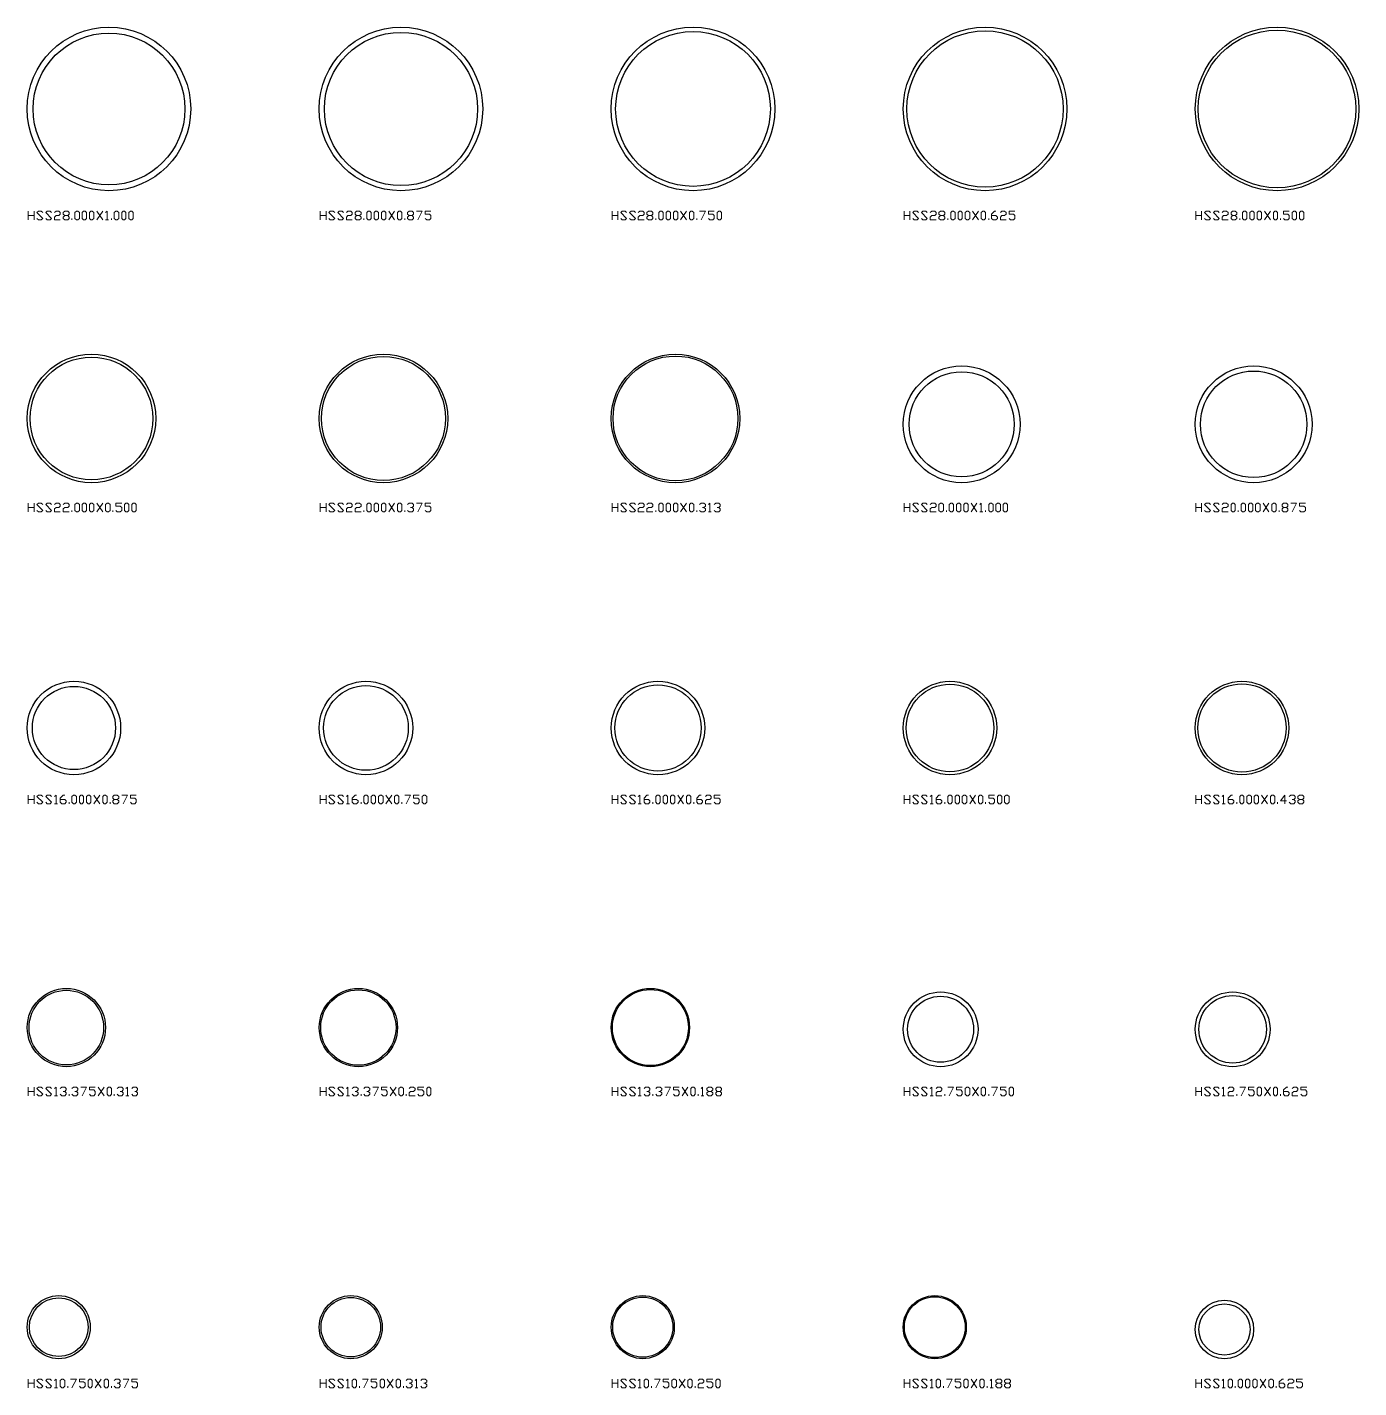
# Model space of a CAD drawing. Header units: inches. Extents: x 0 to 972, y -455 to 28.
# Drawn here: x 0 to 228, y -205 to 28 of the extents above; entities that cross this region are included whole.
import ezdxf

# ---------------------------------------------------------------- set-up
doc = ezdxf.new("R2010")
doc.units = ezdxf.units.IN
doc.header["$MEASUREMENT"] = 0
doc.layers.add('AISC_STEEL', color=7, linetype='Continuous')

msp = doc.modelspace()

# ---------------------------------------------------------------- linework, layer by layer
at = {"color": 3, "lineweight": 0}
for p, q in [((0.18, -5), (0.18, -3.5)), ((0.18, -4.24), (1.18, -4.24)), ((1.18, -3.5), (1.18, -5)), ((6.43, -4.24), (6.93, -4.24)), ((11.92, -5), (12.92, -3.5)), ((11.92, -3.5), (12.92, -5)), ((50.14, -5), (50.14, -3.5)), ((50.14, -4.24), (51.17, -4.24)), ((51.17, -3.5), (51.17, -5)), ((56.39, -4.24), (56.89, -4.24)), ((61.92, -5), (62.91, -3.5)), ((61.92, -3.5), (62.91, -5)), ((65.41, -4.24), (65.91, -4.24)), ((100.14, -5), (100.14, -3.5)), ((100.14, -4.24), (101.13, -4.24)), ((101.13, -3.5), (101.13, -5)), ((106.39, -4.24), (106.89, -4.24)), ((111.88, -5), (112.88, -3.5)), ((111.88, -3.5), (112.88, -5)), ((150.13, -5), (150.13, -3.5)), ((150.13, -4.24), (151.13, -4.24)), ((151.13, -3.5), (151.13, -5)), ((156.39, -4.24), (156.88, -4.24)), ((161.87, -5), (162.87, -3.5)), ((161.87, -3.5), (162.87, -5)), ((200.1, -5), (200.1, -3.5)), ((200.1, -4.24), (201.09, -4.24)), ((201.09, -3.5), (201.09, -5)), ((206.35, -4.24), (206.85, -4.24)), ((211.87, -5), (212.87, -3.5)), ((211.87, -3.5), (212.87, -5)), ((7.66, -5), (7.66, -4.73)), ((13.42, -5), (13.92, -5)), ((14.41, -5), (14.41, -4.73)), ((57.66, -5), (57.66, -4.73)), ((64.64, -5), (64.64, -4.73)), ((107.65, -5), (107.65, -4.73)), ((114.64, -5), (114.64, -4.73)), ((157.62, -5), (157.62, -4.73)), ((164.64, -5), (164.64, -4.73)), ((207.61, -5), (207.61, -4.73)), ((214.6, -5), (214.6, -4.73)), ((0.18, -55), (0.18, -53.5)), ((1.18, -53.5), (1.18, -55)), ((11.92, -55), (12.92, -53.5)), ((11.92, -53.5), (12.92, -55)), ((50.14, -55), (50.14, -53.5)), ((51.17, -53.5), (51.17, -55)), ((61.92, -55), (62.91, -53.5)), ((61.92, -53.5), (62.91, -55)), ((100.14, -55), (100.14, -53.5)), ((101.13, -53.5), (101.13, -55)), ((111.88, -55), (112.88, -53.5)), ((111.88, -53.5), (112.88, -55)), ((150.13, -55), (150.13, -53.5)), ((151.13, -53.5), (151.13, -55)), ((161.61, -55), (162.61, -53.5)), ((161.61, -53.5), (162.61, -55)), ((200.1, -55), (200.1, -53.5)), ((201.09, -53.5), (201.09, -55)), ((211.6, -55), (212.6, -53.5)), ((211.6, -53.5), (212.6, -55)), ((0.18, -54.23), (1.18, -54.23)), ((7.66, -55), (7.66, -54.73)), ((14.68, -55), (14.68, -54.73)), ((50.14, -54.23), (51.17, -54.23)), ((57.66, -55), (57.66, -54.73)), ((64.64, -55), (64.64, -54.73)), ((100.14, -54.23), (101.13, -54.23)), ((107.65, -55), (107.65, -54.73)), ((114.64, -55), (114.64, -54.73)), ((116.64, -55), (117.13, -55)), ((150.13, -54.23), (151.13, -54.23)), ((157.38, -55), (157.38, -54.73)), ((163.11, -55), (163.6, -55)), ((164.1, -55), (164.1, -54.73)), ((200.1, -54.23), (201.09, -54.23)), ((207.35, -55), (207.35, -54.73)), ((214.37, -55), (214.37, -54.73)), ((215.1, -54.23), (215.6, -54.23)), ((0.18, -104.99), (0.18, -103.5)), ((0.18, -104.23), (1.18, -104.23)), ((1.18, -103.5), (1.18, -104.99)), ((7.16, -104.99), (7.16, -104.73)), ((11.42, -104.99), (12.42, -103.5)), ((11.42, -103.5), (12.42, -104.99)), ((14.18, -104.99), (14.18, -104.73)), ((14.91, -104.23), (15.41, -104.23)), ((50.14, -104.99), (50.14, -103.5)), ((50.14, -104.23), (51.17, -104.23)), ((51.17, -103.5), (51.17, -104.99)), ((57.16, -104.99), (57.16, -104.73)), ((61.42, -104.99), (62.41, -103.5)), ((61.42, -103.5), (62.41, -104.99)), ((64.14, -104.99), (64.14, -104.73)), ((100.14, -104.99), (100.14, -103.5)), ((100.14, -104.23), (101.13, -104.23)), ((101.13, -103.5), (101.13, -104.99)), ((107.12, -104.99), (107.12, -104.73)), ((111.38, -104.99), (112.38, -103.5)), ((111.38, -103.5), (112.38, -104.99)), ((114.14, -104.99), (114.14, -104.73)), ((150.13, -104.99), (150.13, -103.5)), ((150.13, -104.23), (151.13, -104.23)), ((151.13, -103.5), (151.13, -104.99)), ((157.12, -104.99), (157.12, -104.73)), ((161.38, -104.99), (162.37, -103.5)), ((161.38, -103.5), (162.37, -104.99)), ((164.1, -104.99), (164.1, -104.73)), ((200.1, -104.99), (200.1, -103.5)), ((200.1, -104.23), (201.09, -104.23)), ((201.09, -103.5), (201.09, -104.99)), ((207.11, -104.99), (207.11, -104.73)), ((211.34, -104.99), (212.37, -103.5)), ((211.34, -103.5), (212.37, -104.99)), ((214.1, -104.99), (214.1, -104.73)), ((217.86, -104.23), (218.36, -104.23)), ((4.67, -104.99), (5.17, -104.99)), ((54.66, -104.99), (55.16, -104.99)), ((104.63, -104.99), (105.13, -104.99)), ((154.62, -104.99), (155.12, -104.99)), ((204.62, -104.99), (205.12, -104.99)), ((0.18, -154.99), (0.18, -153.49)), ((1.18, -153.49), (1.18, -154.99)), ((12.15, -154.99), (13.18, -153.49)), ((12.15, -153.49), (13.18, -154.99)), ((50.14, -154.99), (50.14, -153.49)), ((51.17, -153.49), (51.17, -154.99)), ((62.15, -154.99), (63.15, -153.49)), ((62.15, -153.49), (63.15, -154.99)), ((100.14, -154.99), (100.14, -153.49)), ((101.13, -153.49), (101.13, -154.99)), ((112.14, -154.99), (113.14, -153.49)), ((112.14, -153.49), (113.14, -154.99)), ((150.13, -154.99), (150.13, -153.49)), ((151.13, -153.49), (151.13, -154.99)), ((161.87, -154.99), (162.87, -153.49)), ((161.87, -153.49), (162.87, -154.99)), ((200.1, -154.99), (200.1, -153.49)), ((201.09, -153.49), (201.09, -154.99)), ((211.87, -154.99), (212.87, -153.49)), ((211.87, -153.49), (212.87, -154.99)), ((0.18, -154.22), (1.18, -154.22)), ((4.67, -154.99), (5.17, -154.99)), ((7.16, -154.99), (7.16, -154.72)), ((14.91, -154.99), (14.91, -154.72)), ((16.91, -154.99), (17.41, -154.99)), ((50.14, -154.22), (51.17, -154.22)), ((54.66, -154.99), (55.16, -154.99)), ((57.16, -154.99), (57.16, -154.72)), ((64.91, -154.99), (64.91, -154.72)), ((100.14, -154.22), (101.13, -154.22)), ((104.63, -154.99), (105.13, -154.99)), ((107.12, -154.99), (107.12, -154.72)), ((114.87, -154.99), (114.87, -154.72)), ((115.37, -154.99), (115.87, -154.99)), ((116.64, -154.22), (117.13, -154.22)), ((118.13, -154.22), (118.63, -154.22)), ((150.13, -154.22), (151.13, -154.22)), ((154.62, -154.99), (155.12, -154.99)), ((157.12, -154.99), (157.12, -154.72)), ((164.64, -154.99), (164.64, -154.72)), ((200.1, -154.22), (201.09, -154.22)), ((204.62, -154.99), (205.12, -154.99)), ((207.11, -154.99), (207.11, -154.72)), ((214.6, -154.99), (214.6, -154.72)), ((0.18, -204.98), (0.18, -203.49)), ((0.18, -204.22), (1.18, -204.22)), ((1.18, -203.49), (1.18, -204.98)), ((4.67, -204.98), (5.17, -204.98)), ((6.93, -204.98), (6.93, -204.72)), ((11.65, -204.98), (12.65, -203.49)), ((11.65, -203.49), (12.65, -204.98)), ((14.41, -204.98), (14.41, -204.72)), ((50.14, -204.98), (50.14, -203.49)), ((50.14, -204.22), (51.17, -204.22)), ((51.17, -203.49), (51.17, -204.98)), ((54.66, -204.98), (55.16, -204.98)), ((56.89, -204.98), (56.89, -204.72)), ((61.65, -204.98), (62.65, -203.49)), ((61.65, -203.49), (62.65, -204.98)), ((64.41, -204.98), (64.41, -204.72)), ((66.41, -204.98), (66.91, -204.98)), ((100.14, -204.98), (100.14, -203.49)), ((100.14, -204.22), (101.13, -204.22)), ((101.13, -203.49), (101.13, -204.98)), ((104.63, -204.98), (105.13, -204.98)), ((106.89, -204.98), (106.89, -204.72)), ((111.65, -204.98), (112.64, -203.49)), ((111.65, -203.49), (112.64, -204.98)), ((114.37, -204.98), (114.37, -204.72)), ((150.13, -204.98), (150.13, -203.49)), ((150.13, -204.22), (151.13, -204.22)), ((151.13, -203.49), (151.13, -204.98)), ((154.62, -204.98), (155.12, -204.98)), ((156.88, -204.98), (156.88, -204.72)), ((161.61, -204.98), (162.61, -203.49)), ((161.61, -203.49), (162.61, -204.98)), ((164.37, -204.98), (164.37, -204.72)), ((164.87, -204.98), (165.37, -204.98)), ((166.13, -204.22), (166.63, -204.22)), ((167.63, -204.22), (168.13, -204.22)), ((200.1, -204.98), (200.1, -203.49)), ((200.1, -204.22), (201.09, -204.22)), ((201.09, -203.49), (201.09, -204.98)), ((204.62, -204.98), (205.12, -204.98)), ((206.85, -204.98), (206.85, -204.72)), ((211.11, -204.98), (212.1, -203.49)), ((211.11, -203.49), (212.1, -204.98)), ((213.87, -204.98), (213.87, -204.72))]:
    msp.add_line(p, q, dxfattribs=at)
for points in [[(1.67, -4.73), (1.91, -5), (2.41, -5), (2.67, -4.73), (1.67, -3.74), (1.91, -3.5), (2.41, -3.5), (2.67, -3.74)], [(3.17, -4.73), (3.44, -5), (3.94, -5), (4.17, -4.73), (3.17, -3.74), (3.44, -3.5), (3.94, -3.5), (4.17, -3.74)], [(4.67, -3.74), (4.93, -3.5), (5.43, -3.5), (5.67, -3.74), (5.67, -4), (5.43, -4.24), (4.93, -4.24), (4.67, -4.5), (4.67, -5), (5.67, -5)], [(13.42, -3.74), (13.68, -3.5), (13.68, -5)], [(51.67, -4.73), (51.9, -5), (52.4, -5), (52.67, -4.73), (51.67, -3.74), (51.9, -3.5), (52.4, -3.5), (52.67, -3.74)], [(53.17, -4.73), (53.4, -5), (53.9, -5), (54.17, -4.73), (53.17, -3.74), (53.4, -3.5), (53.9, -3.5), (54.17, -3.74)], [(54.66, -3.74), (54.9, -3.5), (55.4, -3.5), (55.66, -3.74), (55.66, -4), (55.4, -4.24), (54.9, -4.24), (54.66, -4.5), (54.66, -5), (55.66, -5)], [(66.64, -3.5), (67.64, -3.5), (66.91, -5)], [(68.14, -4.73), (68.4, -5), (68.9, -5), (69.13, -4.73), (69.13, -4.24), (68.9, -4), (68.14, -4), (68.14, -3.5), (69.13, -3.5)], [(101.63, -4.73), (101.9, -5), (102.4, -5), (102.63, -4.73), (101.63, -3.74), (101.9, -3.5), (102.4, -3.5), (102.63, -3.74)], [(103.13, -4.73), (103.4, -5), (103.9, -5), (104.13, -4.73), (103.13, -3.74), (103.4, -3.5), (103.9, -3.5), (104.13, -3.74)], [(104.63, -3.74), (104.89, -3.5), (105.39, -3.5), (105.62, -3.74), (105.62, -4), (105.39, -4.24), (104.89, -4.24), (104.63, -4.5), (104.63, -5), (105.62, -5)], [(115.14, -3.5), (116.14, -3.5), (115.37, -5)], [(116.64, -4.73), (116.9, -5), (117.4, -5), (117.63, -4.73), (117.63, -4.24), (117.4, -4), (116.64, -4), (116.64, -3.5), (117.63, -3.5)], [(151.63, -4.73), (151.86, -5), (152.36, -5), (152.63, -4.73), (151.63, -3.74), (151.86, -3.5), (152.36, -3.5), (152.63, -3.74)], [(153.13, -4.73), (153.36, -5), (153.86, -5), (154.12, -4.73), (153.13, -3.74), (153.36, -3.5), (153.86, -3.5), (154.12, -3.74)], [(154.62, -3.74), (154.89, -3.5), (155.39, -3.5), (155.62, -3.74), (155.62, -4), (155.39, -4.24), (154.89, -4.24), (154.62, -4.5), (154.62, -5), (155.62, -5)], [(165.13, -4.24), (165.87, -4.24), (166.13, -4.5), (166.13, -4.73), (165.87, -5), (165.37, -5), (165.13, -4.73), (165.13, -4), (165.63, -3.5), (165.87, -3.5)], [(166.63, -3.74), (166.86, -3.5), (167.36, -3.5), (167.63, -3.74), (167.63, -4), (167.36, -4.24), (166.86, -4.24), (166.63, -4.5), (166.63, -5), (167.63, -5)], [(168.13, -4.73), (168.36, -5), (168.86, -5), (169.13, -4.73), (169.13, -4.24), (168.86, -4), (168.13, -4), (168.13, -3.5), (169.13, -3.5)], [(201.59, -4.73), (201.86, -5), (202.36, -5), (202.62, -4.73), (201.59, -3.74), (201.86, -3.5), (202.36, -3.5), (202.62, -3.74)], [(203.12, -4.73), (203.35, -5), (203.85, -5), (204.12, -4.73), (203.12, -3.74), (203.35, -3.5), (203.85, -3.5), (204.12, -3.74)], [(204.62, -3.74), (204.85, -3.5), (205.35, -3.5), (205.62, -3.74), (205.62, -4), (205.35, -4.24), (204.85, -4.24), (204.62, -4.5), (204.62, -5), (205.62, -5)], [(215.1, -4.73), (215.36, -5), (215.86, -5), (216.1, -4.73), (216.1, -4.24), (215.86, -4), (215.1, -4), (215.1, -3.5), (216.1, -3.5)], [(1.67, -54.73), (1.91, -55), (2.41, -55), (2.67, -54.73), (1.67, -53.73), (1.91, -53.5), (2.41, -53.5), (2.67, -53.73)], [(3.17, -54.73), (3.44, -55), (3.94, -55), (4.17, -54.73), (3.17, -53.73), (3.44, -53.5), (3.94, -53.5), (4.17, -53.73)], [(4.67, -53.73), (4.93, -53.5), (5.43, -53.5), (5.67, -53.73), (5.67, -54), (5.43, -54.23), (4.93, -54.23), (4.67, -54.5), (4.67, -55), (5.67, -55)], [(6.17, -53.73), (6.43, -53.5), (6.93, -53.5), (7.16, -53.73), (7.16, -54), (6.93, -54.23), (6.43, -54.23), (6.17, -54.5), (6.17, -55), (7.16, -55)], [(15.18, -54.73), (15.41, -55), (15.91, -55), (16.18, -54.73), (16.18, -54.23), (15.91, -54), (15.18, -54), (15.18, -53.5), (16.18, -53.5)], [(51.67, -54.73), (51.9, -55), (52.4, -55), (52.67, -54.73), (51.67, -53.73), (51.9, -53.5), (52.4, -53.5), (52.67, -53.73)], [(53.17, -54.73), (53.4, -55), (53.9, -55), (54.17, -54.73), (53.17, -53.73), (53.4, -53.5), (53.9, -53.5), (54.17, -53.73)], [(54.66, -53.73), (54.9, -53.5), (55.4, -53.5), (55.66, -53.73), (55.66, -54), (55.4, -54.23), (54.9, -54.23), (54.66, -54.5), (54.66, -55), (55.66, -55)], [(56.16, -53.73), (56.39, -53.5), (56.89, -53.5), (57.16, -53.73), (57.16, -54), (56.89, -54.23), (56.39, -54.23), (56.16, -54.5), (56.16, -55), (57.16, -55)], [(65.14, -53.73), (65.41, -53.5), (65.91, -53.5), (66.14, -53.73), (66.14, -54), (65.91, -54.23)], [(66.64, -53.5), (67.64, -53.5), (66.91, -55)], [(68.14, -54.73), (68.4, -55), (68.9, -55), (69.13, -54.73), (69.13, -54.23), (68.9, -54), (68.14, -54), (68.14, -53.5), (69.13, -53.5)], [(101.63, -54.73), (101.9, -55), (102.4, -55), (102.63, -54.73), (101.63, -53.73), (101.9, -53.5), (102.4, -53.5), (102.63, -53.73)], [(103.13, -54.73), (103.4, -55), (103.9, -55), (104.13, -54.73), (103.13, -53.73), (103.4, -53.5), (103.9, -53.5), (104.13, -53.73)], [(104.63, -53.73), (104.89, -53.5), (105.39, -53.5), (105.62, -53.73), (105.62, -54), (105.39, -54.23), (104.89, -54.23), (104.63, -54.5), (104.63, -55), (105.62, -55)], [(106.12, -53.73), (106.39, -53.5), (106.89, -53.5), (107.12, -53.73), (107.12, -54), (106.89, -54.23), (106.39, -54.23), (106.12, -54.5), (106.12, -55), (107.12, -55)], [(115.14, -53.73), (115.37, -53.5), (115.87, -53.5), (116.14, -53.73), (116.14, -54), (115.87, -54.23)], [(116.64, -53.73), (116.9, -53.5), (116.9, -55)], [(117.63, -53.73), (117.9, -53.5), (118.4, -53.5), (118.63, -53.73), (118.63, -54), (118.4, -54.23)], [(151.63, -54.73), (151.86, -55), (152.36, -55), (152.63, -54.73), (151.63, -53.73), (151.86, -53.5), (152.36, -53.5), (152.63, -53.73)], [(153.13, -54.73), (153.36, -55), (153.86, -55), (154.12, -54.73), (153.13, -53.73), (153.36, -53.5), (153.86, -53.5), (154.12, -53.73)], [(154.62, -53.73), (154.89, -53.5), (155.39, -53.5), (155.62, -53.73), (155.62, -54), (155.39, -54.23), (154.89, -54.23), (154.62, -54.5), (154.62, -55), (155.62, -55)], [(163.11, -53.73), (163.37, -53.5), (163.37, -55)], [(201.59, -54.73), (201.86, -55), (202.36, -55), (202.62, -54.73), (201.59, -53.73), (201.86, -53.5), (202.36, -53.5), (202.62, -53.73)], [(203.12, -54.73), (203.35, -55), (203.85, -55), (204.12, -54.73), (203.12, -53.73), (203.35, -53.5), (203.85, -53.5), (204.12, -53.73)], [(204.62, -53.73), (204.85, -53.5), (205.35, -53.5), (205.62, -53.73), (205.62, -54), (205.35, -54.23), (204.85, -54.23), (204.62, -54.5), (204.62, -55), (205.62, -55)], [(216.36, -53.5), (217.36, -53.5), (216.59, -55)], [(217.86, -54.73), (218.09, -55), (218.59, -55), (218.86, -54.73), (218.86, -54.23), (218.59, -54), (217.86, -54), (217.86, -53.5), (218.86, -53.5)], [(65.64, -54.23), (65.91, -54.23), (66.14, -54.5), (66.14, -54.73), (65.91, -55), (65.41, -55), (65.14, -54.73)], [(115.64, -54.23), (115.87, -54.23), (116.14, -54.5), (116.14, -54.73), (115.87, -55), (115.37, -55), (115.14, -54.73)], [(118.13, -54.23), (118.4, -54.23), (118.63, -54.5), (118.63, -54.73), (118.4, -55), (117.9, -55), (117.63, -54.73)], [(1.67, -104.73), (1.91, -104.99), (2.41, -104.99), (2.67, -104.73), (1.67, -103.73), (1.91, -103.5), (2.41, -103.5), (2.67, -103.73)], [(3.17, -104.73), (3.44, -104.99), (3.94, -104.99), (4.17, -104.73), (3.17, -103.73), (3.44, -103.5), (3.94, -103.5), (4.17, -103.73)], [(4.67, -103.73), (4.93, -103.5), (4.93, -104.99)], [(5.67, -104.23), (6.43, -104.23), (6.66, -104.49), (6.66, -104.73), (6.43, -104.99), (5.93, -104.99), (5.67, -104.73), (5.67, -103.99), (6.17, -103.5), (6.43, -103.5)], [(16.18, -103.5), (17.18, -103.5), (16.41, -104.99)], [(17.67, -104.73), (17.91, -104.99), (18.41, -104.99), (18.67, -104.73), (18.67, -104.23), (18.41, -103.99), (17.67, -103.99), (17.67, -103.5), (18.67, -103.5)], [(51.67, -104.73), (51.9, -104.99), (52.4, -104.99), (52.67, -104.73), (51.67, -103.73), (51.9, -103.5), (52.4, -103.5), (52.67, -103.73)], [(53.17, -104.73), (53.4, -104.99), (53.9, -104.99), (54.17, -104.73), (53.17, -103.73), (53.4, -103.5), (53.9, -103.5), (54.17, -103.73)], [(54.66, -103.73), (54.9, -103.5), (54.9, -104.99)], [(55.66, -104.23), (56.39, -104.23), (56.66, -104.49), (56.66, -104.73), (56.39, -104.99), (55.9, -104.99), (55.66, -104.73), (55.66, -103.99), (56.16, -103.5), (56.39, -103.5)], [(64.64, -103.5), (65.64, -103.5), (64.91, -104.99)], [(66.14, -104.73), (66.41, -104.99), (66.91, -104.99), (67.14, -104.73), (67.14, -104.23), (66.91, -103.99), (66.14, -103.99), (66.14, -103.5), (67.14, -103.5)], [(101.63, -104.73), (101.9, -104.99), (102.4, -104.99), (102.63, -104.73), (101.63, -103.73), (101.9, -103.5), (102.4, -103.5), (102.63, -103.73)], [(103.13, -104.73), (103.4, -104.99), (103.9, -104.99), (104.13, -104.73), (103.13, -103.73), (103.4, -103.5), (103.9, -103.5), (104.13, -103.73)], [(104.63, -103.73), (104.89, -103.5), (104.89, -104.99)], [(105.62, -104.23), (106.39, -104.23), (106.62, -104.49), (106.62, -104.73), (106.39, -104.99), (105.89, -104.99), (105.62, -104.73), (105.62, -103.99), (106.12, -103.5), (106.39, -103.5)], [(114.64, -104.23), (115.37, -104.23), (115.64, -104.49), (115.64, -104.73), (115.37, -104.99), (114.87, -104.99), (114.64, -104.73), (114.64, -103.99), (115.14, -103.5), (115.37, -103.5)], [(116.14, -103.73), (116.37, -103.5), (116.9, -103.5), (117.13, -103.73), (117.13, -103.99), (116.9, -104.23), (116.37, -104.23), (116.14, -104.49), (116.14, -104.99), (117.13, -104.99)], [(117.63, -104.73), (117.9, -104.99), (118.4, -104.99), (118.63, -104.73), (118.63, -104.23), (118.4, -103.99), (117.63, -103.99), (117.63, -103.5), (118.63, -103.5)], [(151.63, -104.73), (151.86, -104.99), (152.36, -104.99), (152.63, -104.73), (151.63, -103.73), (151.86, -103.5), (152.36, -103.5), (152.63, -103.73)], [(153.13, -104.73), (153.36, -104.99), (153.86, -104.99), (154.12, -104.73), (153.13, -103.73), (153.36, -103.5), (153.86, -103.5), (154.12, -103.73)], [(154.62, -103.73), (154.89, -103.5), (154.89, -104.99)], [(155.62, -104.23), (156.39, -104.23), (156.62, -104.49), (156.62, -104.73), (156.39, -104.99), (155.89, -104.99), (155.62, -104.73), (155.62, -103.99), (156.12, -103.5), (156.39, -103.5)], [(164.64, -104.73), (164.87, -104.99), (165.37, -104.99), (165.63, -104.73), (165.63, -104.23), (165.37, -103.99), (164.64, -103.99), (164.64, -103.5), (165.63, -103.5)], [(201.59, -104.73), (201.86, -104.99), (202.36, -104.99), (202.62, -104.73), (201.59, -103.73), (201.86, -103.5), (202.36, -103.5), (202.62, -103.73)], [(203.12, -104.73), (203.35, -104.99), (203.85, -104.99), (204.12, -104.73), (203.12, -103.73), (203.35, -103.5), (203.85, -103.5), (204.12, -103.73)], [(204.62, -103.73), (204.85, -103.5), (204.85, -104.99)], [(205.62, -104.23), (206.35, -104.23), (206.61, -104.49), (206.61, -104.73), (206.35, -104.99), (205.85, -104.99), (205.62, -104.73), (205.62, -103.99), (206.12, -103.5), (206.35, -103.5)], [(215.6, -104.49), (214.6, -104.49), (215.36, -103.5), (215.36, -104.99)], [(216.1, -103.73), (216.36, -103.5), (216.86, -103.5), (217.09, -103.73), (217.09, -103.99), (216.86, -104.23)], [(216.59, -104.23), (216.86, -104.23), (217.09, -104.49), (217.09, -104.73), (216.86, -104.99), (216.36, -104.99), (216.1, -104.73)], [(1.67, -154.72), (1.91, -154.99), (2.41, -154.99), (2.67, -154.72), (1.67, -153.72), (1.91, -153.49), (2.41, -153.49), (2.67, -153.72)], [(3.17, -154.72), (3.44, -154.99), (3.94, -154.99), (4.17, -154.72), (3.17, -153.72), (3.44, -153.49), (3.94, -153.49), (4.17, -153.72)], [(4.67, -153.72), (4.93, -153.49), (4.93, -154.99)], [(5.67, -153.72), (5.93, -153.49), (6.43, -153.49), (6.66, -153.72), (6.66, -153.99), (6.43, -154.22)], [(7.66, -153.72), (7.93, -153.49), (8.43, -153.49), (8.66, -153.72), (8.66, -153.99), (8.43, -154.22)], [(9.16, -153.49), (10.16, -153.49), (9.43, -154.99)], [(10.66, -154.72), (10.92, -154.99), (11.42, -154.99), (11.65, -154.72), (11.65, -154.22), (11.42, -153.99), (10.66, -153.99), (10.66, -153.49), (11.65, -153.49)], [(15.41, -153.72), (15.68, -153.49), (16.18, -153.49), (16.41, -153.72), (16.41, -153.99), (16.18, -154.22)], [(16.91, -153.72), (17.18, -153.49), (17.18, -154.99)], [(17.91, -153.72), (18.17, -153.49), (18.67, -153.49), (18.91, -153.72), (18.91, -153.99), (18.67, -154.22)], [(51.67, -154.72), (51.9, -154.99), (52.4, -154.99), (52.67, -154.72), (51.67, -153.72), (51.9, -153.49), (52.4, -153.49), (52.67, -153.72)], [(53.17, -154.72), (53.4, -154.99), (53.9, -154.99), (54.17, -154.72), (53.17, -153.72), (53.4, -153.49), (53.9, -153.49), (54.17, -153.72)], [(54.66, -153.72), (54.9, -153.49), (54.9, -154.99)], [(55.66, -153.72), (55.9, -153.49), (56.39, -153.49), (56.66, -153.72), (56.66, -153.99), (56.39, -154.22)], [(57.66, -153.72), (57.89, -153.49), (58.39, -153.49), (58.66, -153.72), (58.66, -153.99), (58.39, -154.22)], [(59.16, -153.49), (60.15, -153.49), (59.39, -154.99)], [(60.65, -154.72), (60.92, -154.99), (61.42, -154.99), (61.65, -154.72), (61.65, -154.22), (61.42, -153.99), (60.65, -153.99), (60.65, -153.49), (61.65, -153.49)], [(65.41, -153.72), (65.64, -153.49), (66.14, -153.49), (66.41, -153.72), (66.41, -153.99), (66.14, -154.22), (65.64, -154.22), (65.41, -154.49), (65.41, -154.99), (66.41, -154.99)], [(66.91, -154.72), (67.14, -154.99), (67.64, -154.99), (67.9, -154.72), (67.9, -154.22), (67.64, -153.99), (66.91, -153.99), (66.91, -153.49), (67.9, -153.49)], [(101.63, -154.72), (101.9, -154.99), (102.4, -154.99), (102.63, -154.72), (101.63, -153.72), (101.9, -153.49), (102.4, -153.49), (102.63, -153.72)], [(103.13, -154.72), (103.4, -154.99), (103.9, -154.99), (104.13, -154.72), (103.13, -153.72), (103.4, -153.49), (103.9, -153.49), (104.13, -153.72)], [(104.63, -153.72), (104.89, -153.49), (104.89, -154.99)], [(105.62, -153.72), (105.89, -153.49), (106.39, -153.49), (106.62, -153.72), (106.62, -153.99), (106.39, -154.22)], [(107.65, -153.72), (107.89, -153.49), (108.39, -153.49), (108.65, -153.72), (108.65, -153.99), (108.39, -154.22)], [(109.15, -153.49), (110.15, -153.49), (109.38, -154.99)], [(110.65, -154.72), (110.88, -154.99), (111.38, -154.99), (111.65, -154.72), (111.65, -154.22), (111.38, -153.99), (110.65, -153.99), (110.65, -153.49), (111.65, -153.49)], [(115.37, -153.72), (115.64, -153.49), (115.64, -154.99)], [(151.63, -154.72), (151.86, -154.99), (152.36, -154.99), (152.63, -154.72), (151.63, -153.72), (151.86, -153.49), (152.36, -153.49), (152.63, -153.72)], [(153.13, -154.72), (153.36, -154.99), (153.86, -154.99), (154.12, -154.72), (153.13, -153.72), (153.36, -153.49), (153.86, -153.49), (154.12, -153.72)], [(154.62, -153.72), (154.89, -153.49), (154.89, -154.99)], [(155.62, -153.72), (155.89, -153.49), (156.39, -153.49), (156.62, -153.72), (156.62, -153.99), (156.39, -154.22), (155.89, -154.22), (155.62, -154.49), (155.62, -154.99), (156.62, -154.99)], [(157.62, -153.49), (158.61, -153.49), (157.88, -154.99)], [(159.11, -154.72), (159.38, -154.99), (159.88, -154.99), (160.11, -154.72), (160.11, -154.22), (159.88, -153.99), (159.11, -153.99), (159.11, -153.49), (160.11, -153.49)], [(165.13, -153.49), (166.13, -153.49), (165.37, -154.99)], [(166.63, -154.72), (166.86, -154.99), (167.36, -154.99), (167.63, -154.72), (167.63, -154.22), (167.36, -153.99), (166.63, -153.99), (166.63, -153.49), (167.63, -153.49)], [(201.59, -154.72), (201.86, -154.99), (202.36, -154.99), (202.62, -154.72), (201.59, -153.72), (201.86, -153.49), (202.36, -153.49), (202.62, -153.72)], [(203.12, -154.72), (203.35, -154.99), (203.85, -154.99), (204.12, -154.72), (203.12, -153.72), (203.35, -153.49), (203.85, -153.49), (204.12, -153.72)], [(204.62, -153.72), (204.85, -153.49), (204.85, -154.99)], [(205.62, -153.72), (205.85, -153.49), (206.35, -153.49), (206.61, -153.72), (206.61, -153.99), (206.35, -154.22), (205.85, -154.22), (205.62, -154.49), (205.62, -154.99), (206.61, -154.99)], [(207.61, -153.49), (208.61, -153.49), (207.85, -154.99)], [(209.11, -154.72), (209.34, -154.99), (209.84, -154.99), (210.11, -154.72), (210.11, -154.22), (209.84, -153.99), (209.11, -153.99), (209.11, -153.49), (210.11, -153.49)], [(215.1, -154.22), (215.86, -154.22), (216.1, -154.49), (216.1, -154.72), (215.86, -154.99), (215.36, -154.99), (215.1, -154.72), (215.1, -153.99), (215.6, -153.49), (215.86, -153.49)], [(216.59, -153.72), (216.86, -153.49), (217.36, -153.49), (217.59, -153.72), (217.59, -153.99), (217.36, -154.22), (216.86, -154.22), (216.59, -154.49), (216.59, -154.99), (217.59, -154.99)], [(218.09, -154.72), (218.36, -154.99), (218.86, -154.99), (219.09, -154.72), (219.09, -154.22), (218.86, -153.99), (218.09, -153.99), (218.09, -153.49), (219.09, -153.49)], [(6.17, -154.22), (6.43, -154.22), (6.66, -154.49), (6.66, -154.72), (6.43, -154.99), (5.93, -154.99), (5.67, -154.72)], [(8.16, -154.22), (8.43, -154.22), (8.66, -154.49), (8.66, -154.72), (8.43, -154.99), (7.93, -154.99), (7.66, -154.72)], [(15.91, -154.22), (16.18, -154.22), (16.41, -154.49), (16.41, -154.72), (16.18, -154.99), (15.68, -154.99), (15.41, -154.72)], [(18.41, -154.22), (18.67, -154.22), (18.91, -154.49), (18.91, -154.72), (18.67, -154.99), (18.17, -154.99), (17.91, -154.72)], [(56.16, -154.22), (56.39, -154.22), (56.66, -154.49), (56.66, -154.72), (56.39, -154.99), (55.9, -154.99), (55.66, -154.72)], [(58.16, -154.22), (58.39, -154.22), (58.66, -154.49), (58.66, -154.72), (58.39, -154.99), (57.89, -154.99), (57.66, -154.72)], [(106.12, -154.22), (106.39, -154.22), (106.62, -154.49), (106.62, -154.72), (106.39, -154.99), (105.89, -154.99), (105.62, -154.72)], [(108.15, -154.22), (108.39, -154.22), (108.65, -154.49), (108.65, -154.72), (108.39, -154.99), (107.89, -154.99), (107.65, -154.72)], [(1.67, -204.72), (1.91, -204.98), (2.41, -204.98), (2.67, -204.72), (1.67, -203.72), (1.91, -203.49), (2.41, -203.49), (2.67, -203.72)], [(3.17, -204.72), (3.44, -204.98), (3.94, -204.98), (4.17, -204.72), (3.17, -203.72), (3.44, -203.49), (3.94, -203.49), (4.17, -203.72)], [(4.67, -203.72), (4.93, -203.49), (4.93, -204.98)], [(7.43, -203.49), (8.43, -203.49), (7.66, -204.98)], [(8.93, -204.72), (9.16, -204.98), (9.66, -204.98), (9.92, -204.72), (9.92, -204.22), (9.66, -203.99), (8.93, -203.99), (8.93, -203.49), (9.92, -203.49)], [(14.91, -203.72), (15.18, -203.49), (15.68, -203.49), (15.91, -203.72), (15.91, -203.99), (15.68, -204.22)], [(15.41, -204.22), (15.68, -204.22), (15.91, -204.49), (15.91, -204.72), (15.68, -204.98), (15.18, -204.98), (14.91, -204.72)], [(16.41, -203.49), (17.41, -203.49), (16.68, -204.98)], [(17.91, -204.72), (18.17, -204.98), (18.67, -204.98), (18.91, -204.72), (18.91, -204.22), (18.67, -203.99), (17.91, -203.99), (17.91, -203.49), (18.91, -203.49)], [(51.67, -204.72), (51.9, -204.98), (52.4, -204.98), (52.67, -204.72), (51.67, -203.72), (51.9, -203.49), (52.4, -203.49), (52.67, -203.72)], [(53.17, -204.72), (53.4, -204.98), (53.9, -204.98), (54.17, -204.72), (53.17, -203.72), (53.4, -203.49), (53.9, -203.49), (54.17, -203.72)], [(54.66, -203.72), (54.9, -203.49), (54.9, -204.98)], [(57.39, -203.49), (58.39, -203.49), (57.66, -204.98)], [(58.89, -204.72), (59.16, -204.98), (59.65, -204.98), (59.89, -204.72), (59.89, -204.22), (59.65, -203.99), (58.89, -203.99), (58.89, -203.49), (59.89, -203.49)], [(64.91, -203.72), (65.14, -203.49), (65.64, -203.49), (65.91, -203.72), (65.91, -203.99), (65.64, -204.22)], [(65.41, -204.22), (65.64, -204.22), (65.91, -204.49), (65.91, -204.72), (65.64, -204.98), (65.14, -204.98), (64.91, -204.72)], [(66.41, -203.72), (66.64, -203.49), (66.64, -204.98)], [(67.4, -203.72), (67.64, -203.49), (68.14, -203.49), (68.4, -203.72), (68.4, -203.99), (68.14, -204.22)], [(67.9, -204.22), (68.14, -204.22), (68.4, -204.49), (68.4, -204.72), (68.14, -204.98), (67.64, -204.98), (67.4, -204.72)], [(101.63, -204.72), (101.9, -204.98), (102.4, -204.98), (102.63, -204.72), (101.63, -203.72), (101.9, -203.49), (102.4, -203.49), (102.63, -203.72)], [(103.13, -204.72), (103.4, -204.98), (103.9, -204.98), (104.13, -204.72), (103.13, -203.72), (103.4, -203.49), (103.9, -203.49), (104.13, -203.72)], [(104.63, -203.72), (104.89, -203.49), (104.89, -204.98)], [(107.39, -203.49), (108.39, -203.49), (107.65, -204.98)], [(108.88, -204.72), (109.15, -204.98), (109.65, -204.98), (109.88, -204.72), (109.88, -204.22), (109.65, -203.99), (108.88, -203.99), (108.88, -203.49), (109.88, -203.49)], [(114.87, -203.72), (115.14, -203.49), (115.64, -203.49), (115.87, -203.72), (115.87, -203.99), (115.64, -204.22), (115.14, -204.22), (114.87, -204.49), (114.87, -204.98), (115.87, -204.98)], [(116.37, -204.72), (116.64, -204.98), (117.13, -204.98), (117.4, -204.72), (117.4, -204.22), (117.13, -203.99), (116.37, -203.99), (116.37, -203.49), (117.4, -203.49)], [(151.63, -204.72), (151.86, -204.98), (152.36, -204.98), (152.63, -204.72), (151.63, -203.72), (151.86, -203.49), (152.36, -203.49), (152.63, -203.72)], [(153.13, -204.72), (153.36, -204.98), (153.86, -204.98), (154.12, -204.72), (153.13, -203.72), (153.36, -203.49), (153.86, -203.49), (154.12, -203.72)], [(154.62, -203.72), (154.89, -203.49), (154.89, -204.98)], [(157.38, -203.49), (158.38, -203.49), (157.62, -204.98)], [(158.88, -204.72), (159.11, -204.98), (159.61, -204.98), (159.88, -204.72), (159.88, -204.22), (159.61, -203.99), (158.88, -203.99), (158.88, -203.49), (159.88, -203.49)], [(164.87, -203.72), (165.13, -203.49), (165.13, -204.98)], [(201.59, -204.72), (201.86, -204.98), (202.36, -204.98), (202.62, -204.72), (201.59, -203.72), (201.86, -203.49), (202.36, -203.49), (202.62, -203.72)], [(203.12, -204.72), (203.35, -204.98), (203.85, -204.98), (204.12, -204.72), (203.12, -203.72), (203.35, -203.49), (203.85, -203.49), (204.12, -203.72)], [(204.62, -203.72), (204.85, -203.49), (204.85, -204.98)], [(214.37, -204.22), (215.1, -204.22), (215.36, -204.49), (215.36, -204.72), (215.1, -204.98), (214.6, -204.98), (214.37, -204.72), (214.37, -203.99), (214.86, -203.49), (215.1, -203.49)], [(215.86, -203.72), (216.1, -203.49), (216.59, -203.49), (216.86, -203.72), (216.86, -203.99), (216.59, -204.22), (216.1, -204.22), (215.86, -204.49), (215.86, -204.98), (216.86, -204.98)], [(217.36, -204.72), (217.59, -204.98), (218.09, -204.98), (218.36, -204.72), (218.36, -204.22), (218.09, -203.99), (217.36, -203.99), (217.36, -203.49), (218.36, -203.49)]]:
    msp.add_lwpolyline(points, dxfattribs=at)
for points in [[(6.93, -4.24), (7.16, -4.5), (7.16, -4.73), (6.93, -5), (6.43, -5), (6.17, -4.73), (6.17, -4.5), (6.43, -4.24), (6.17, -4), (6.17, -3.74), (6.43, -3.5), (6.93, -3.5), (7.16, -3.74), (7.16, -4)], [(8.43, -5), (8.43, -5), (8.66, -5), (8.93, -4.73), (8.93, -3.74), (8.66, -3.5), (8.43, -3.5), (8.16, -3.74), (8.16, -4.73)], [(9.66, -5), (9.66, -5), (9.92, -5), (10.16, -4.73), (10.16, -3.74), (9.92, -3.5), (9.66, -3.5), (9.43, -3.74), (9.43, -4.73)], [(10.92, -5), (10.92, -5), (11.15, -5), (11.42, -4.73), (11.42, -3.74), (11.15, -3.5), (10.92, -3.5), (10.66, -3.74), (10.66, -4.73)], [(15.18, -5), (15.18, -5), (15.41, -5), (15.68, -4.73), (15.68, -3.74), (15.41, -3.5), (15.18, -3.5), (14.91, -3.74), (14.91, -4.73)], [(16.41, -5), (16.41, -5), (16.68, -5), (16.91, -4.73), (16.91, -3.74), (16.68, -3.5), (16.41, -3.5), (16.18, -3.74), (16.18, -4.73)], [(17.67, -5), (17.67, -5), (17.91, -5), (18.17, -4.73), (18.17, -3.74), (17.91, -3.5), (17.67, -3.5), (17.41, -3.74), (17.41, -4.73)], [(56.89, -4.24), (57.16, -4.5), (57.16, -4.73), (56.89, -5), (56.39, -5), (56.16, -4.73), (56.16, -4.5), (56.39, -4.24), (56.16, -4), (56.16, -3.74), (56.39, -3.5), (56.89, -3.5), (57.16, -3.74), (57.16, -4)], [(58.39, -5), (58.39, -5), (58.66, -5), (58.89, -4.73), (58.89, -3.74), (58.66, -3.5), (58.39, -3.5), (58.16, -3.74), (58.16, -4.73)], [(59.65, -5), (59.65, -5), (59.89, -5), (60.15, -4.73), (60.15, -3.74), (59.89, -3.5), (59.65, -3.5), (59.39, -3.74), (59.39, -4.73)], [(60.92, -5), (60.92, -5), (61.15, -5), (61.42, -4.73), (61.42, -3.74), (61.15, -3.5), (60.92, -3.5), (60.65, -3.74), (60.65, -4.73)], [(63.65, -5), (63.65, -5), (63.91, -5), (64.14, -4.73), (64.14, -3.74), (63.91, -3.5), (63.65, -3.5), (63.41, -3.74), (63.41, -4.73)], [(65.91, -4.24), (66.14, -4.5), (66.14, -4.73), (65.91, -5), (65.41, -5), (65.14, -4.73), (65.14, -4.5), (65.41, -4.24), (65.14, -4), (65.14, -3.74), (65.41, -3.5), (65.91, -3.5), (66.14, -3.74), (66.14, -4)], [(106.89, -4.24), (107.12, -4.5), (107.12, -4.73), (106.89, -5), (106.39, -5), (106.12, -4.73), (106.12, -4.5), (106.39, -4.24), (106.12, -4), (106.12, -3.74), (106.39, -3.5), (106.89, -3.5), (107.12, -3.74), (107.12, -4)], [(108.39, -5), (108.39, -5), (108.65, -5), (108.88, -4.73), (108.88, -3.74), (108.65, -3.5), (108.39, -3.5), (108.15, -3.74), (108.15, -4.73)], [(109.65, -5), (109.65, -5), (109.88, -5), (110.15, -4.73), (110.15, -3.74), (109.88, -3.5), (109.65, -3.5), (109.38, -3.74), (109.38, -4.73)], [(110.88, -5), (110.88, -5), (111.15, -5), (111.38, -4.73), (111.38, -3.74), (111.15, -3.5), (110.88, -3.5), (110.65, -3.74), (110.65, -4.73)], [(113.64, -5), (113.64, -5), (113.87, -5), (114.14, -4.73), (114.14, -3.74), (113.87, -3.5), (113.64, -3.5), (113.38, -3.74), (113.38, -4.73)], [(118.4, -5), (118.4, -5), (118.63, -5), (118.9, -4.73), (118.9, -3.74), (118.63, -3.5), (118.4, -3.5), (118.13, -3.74), (118.13, -4.73)], [(156.88, -4.24), (157.12, -4.5), (157.12, -4.73), (156.88, -5), (156.39, -5), (156.12, -4.73), (156.12, -4.5), (156.39, -4.24), (156.12, -4), (156.12, -3.74), (156.39, -3.5), (156.88, -3.5), (157.12, -3.74), (157.12, -4)], [(158.38, -5), (158.38, -5), (158.61, -5), (158.88, -4.73), (158.88, -3.74), (158.61, -3.5), (158.38, -3.5), (158.12, -3.74), (158.12, -4.73)], [(159.61, -5), (159.61, -5), (159.88, -5), (160.11, -4.73), (160.11, -3.74), (159.88, -3.5), (159.61, -3.5), (159.38, -3.74), (159.38, -4.73)], [(160.88, -5), (160.88, -5), (161.11, -5), (161.38, -4.73), (161.38, -3.74), (161.11, -3.5), (160.88, -3.5), (160.61, -3.74), (160.61, -4.73)], [(163.6, -5), (163.6, -5), (163.87, -5), (164.1, -4.73), (164.1, -3.74), (163.87, -3.5), (163.6, -3.5), (163.37, -3.74), (163.37, -4.73)], [(206.85, -4.24), (207.11, -4.5), (207.11, -4.73), (206.85, -5), (206.35, -5), (206.12, -4.73), (206.12, -4.5), (206.35, -4.24), (206.12, -4), (206.12, -3.74), (206.35, -3.5), (206.85, -3.5), (207.11, -3.74), (207.11, -4)], [(208.34, -5), (208.34, -5), (208.61, -5), (208.84, -4.73), (208.84, -3.74), (208.61, -3.5), (208.34, -3.5), (208.11, -3.74), (208.11, -4.73)], [(209.61, -5), (209.61, -5), (209.84, -5), (210.11, -4.73), (210.11, -3.74), (209.84, -3.5), (209.61, -3.5), (209.34, -3.74), (209.34, -4.73)], [(210.84, -5), (210.84, -5), (211.11, -5), (211.34, -4.73), (211.34, -3.74), (211.11, -3.5), (210.84, -3.5), (210.61, -3.74), (210.61, -4.73)], [(213.6, -5), (213.6, -5), (213.87, -5), (214.1, -4.73), (214.1, -3.74), (213.87, -3.5), (213.6, -3.5), (213.37, -3.74), (213.37, -4.73)], [(216.86, -5), (216.86, -5), (217.09, -5), (217.36, -4.73), (217.36, -3.74), (217.09, -3.5), (216.86, -3.5), (216.59, -3.74), (216.59, -4.73)], [(218.09, -5), (218.09, -5), (218.36, -5), (218.59, -4.73), (218.59, -3.74), (218.36, -3.5), (218.09, -3.5), (217.86, -3.74), (217.86, -4.73)], [(8.43, -55), (8.43, -55), (8.66, -55), (8.93, -54.73), (8.93, -53.73), (8.66, -53.5), (8.43, -53.5), (8.16, -53.73), (8.16, -54.73)], [(9.66, -55), (9.66, -55), (9.92, -55), (10.16, -54.73), (10.16, -53.73), (9.92, -53.5), (9.66, -53.5), (9.43, -53.73), (9.43, -54.73)], [(10.92, -55), (10.92, -55), (11.15, -55), (11.42, -54.73), (11.42, -53.73), (11.15, -53.5), (10.92, -53.5), (10.66, -53.73), (10.66, -54.73)], [(13.68, -55), (13.68, -55), (13.92, -55), (14.18, -54.73), (14.18, -53.73), (13.92, -53.5), (13.68, -53.5), (13.42, -53.73), (13.42, -54.73)], [(16.91, -55), (16.91, -55), (17.18, -55), (17.41, -54.73), (17.41, -53.73), (17.18, -53.5), (16.91, -53.5), (16.68, -53.73), (16.68, -54.73)], [(18.17, -55), (18.17, -55), (18.41, -55), (18.67, -54.73), (18.67, -53.73), (18.41, -53.5), (18.17, -53.5), (17.91, -53.73), (17.91, -54.73)], [(58.39, -55), (58.39, -55), (58.66, -55), (58.89, -54.73), (58.89, -53.73), (58.66, -53.5), (58.39, -53.5), (58.16, -53.73), (58.16, -54.73)], [(59.65, -55), (59.65, -55), (59.89, -55), (60.15, -54.73), (60.15, -53.73), (59.89, -53.5), (59.65, -53.5), (59.39, -53.73), (59.39, -54.73)], [(60.92, -55), (60.92, -55), (61.15, -55), (61.42, -54.73), (61.42, -53.73), (61.15, -53.5), (60.92, -53.5), (60.65, -53.73), (60.65, -54.73)], [(63.65, -55), (63.65, -55), (63.91, -55), (64.14, -54.73), (64.14, -53.73), (63.91, -53.5), (63.65, -53.5), (63.41, -53.73), (63.41, -54.73)], [(108.39, -55), (108.39, -55), (108.65, -55), (108.88, -54.73), (108.88, -53.73), (108.65, -53.5), (108.39, -53.5), (108.15, -53.73), (108.15, -54.73)], [(109.65, -55), (109.65, -55), (109.88, -55), (110.15, -54.73), (110.15, -53.73), (109.88, -53.5), (109.65, -53.5), (109.38, -53.73), (109.38, -54.73)], [(110.88, -55), (110.88, -55), (111.15, -55), (111.38, -54.73), (111.38, -53.73), (111.15, -53.5), (110.88, -53.5), (110.65, -53.73), (110.65, -54.73)], [(113.64, -55), (113.64, -55), (113.87, -55), (114.14, -54.73), (114.14, -53.73), (113.87, -53.5), (113.64, -53.5), (113.38, -53.73), (113.38, -54.73)], [(156.39, -55), (156.39, -55), (156.62, -55), (156.88, -54.73), (156.88, -53.73), (156.62, -53.5), (156.39, -53.5), (156.12, -53.73), (156.12, -54.73)], [(158.12, -55), (158.12, -55), (158.38, -55), (158.61, -54.73), (158.61, -53.73), (158.38, -53.5), (158.12, -53.5), (157.88, -53.73), (157.88, -54.73)], [(159.38, -55), (159.38, -55), (159.61, -55), (159.88, -54.73), (159.88, -53.73), (159.61, -53.5), (159.38, -53.5), (159.11, -53.73), (159.11, -54.73)], [(160.61, -55), (160.61, -55), (160.88, -55), (161.11, -54.73), (161.11, -53.73), (160.88, -53.5), (160.61, -53.5), (160.38, -53.73), (160.38, -54.73)], [(164.87, -55), (164.87, -55), (165.13, -55), (165.37, -54.73), (165.37, -53.73), (165.13, -53.5), (164.87, -53.5), (164.64, -53.73), (164.64, -54.73)], [(166.13, -55), (166.13, -55), (166.37, -55), (166.63, -54.73), (166.63, -53.73), (166.37, -53.5), (166.13, -53.5), (165.87, -53.73), (165.87, -54.73)], [(167.36, -55), (167.36, -55), (167.63, -55), (167.86, -54.73), (167.86, -53.73), (167.63, -53.5), (167.36, -53.5), (167.13, -53.73), (167.13, -54.73)], [(206.35, -55), (206.35, -55), (206.61, -55), (206.85, -54.73), (206.85, -53.73), (206.61, -53.5), (206.35, -53.5), (206.12, -53.73), (206.12, -54.73)], [(208.11, -55), (208.11, -55), (208.34, -55), (208.61, -54.73), (208.61, -53.73), (208.34, -53.5), (208.11, -53.5), (207.85, -53.73), (207.85, -54.73)], [(209.34, -55), (209.34, -55), (209.61, -55), (209.84, -54.73), (209.84, -53.73), (209.61, -53.5), (209.34, -53.5), (209.11, -53.73), (209.11, -54.73)], [(210.61, -55), (210.61, -55), (210.84, -55), (211.11, -54.73), (211.11, -53.73), (210.84, -53.5), (210.61, -53.5), (210.34, -53.73), (210.34, -54.73)], [(213.37, -55), (213.37, -55), (213.6, -55), (213.87, -54.73), (213.87, -53.73), (213.6, -53.5), (213.37, -53.5), (213.1, -53.73), (213.1, -54.73)], [(215.6, -54.23), (215.86, -54.5), (215.86, -54.73), (215.6, -55), (215.1, -55), (214.86, -54.73), (214.86, -54.5), (215.1, -54.23), (214.86, -54), (214.86, -53.73), (215.1, -53.5), (215.6, -53.5), (215.86, -53.73), (215.86, -54)], [(7.93, -104.99), (7.93, -104.99), (8.16, -104.99), (8.43, -104.73), (8.43, -103.73), (8.16, -103.5), (7.93, -103.5), (7.66, -103.73), (7.66, -104.73)], [(9.16, -104.99), (9.16, -104.99), (9.43, -104.99), (9.66, -104.73), (9.66, -103.73), (9.43, -103.5), (9.16, -103.5), (8.93, -103.73), (8.93, -104.73)], [(10.42, -104.99), (10.42, -104.99), (10.66, -104.99), (10.92, -104.73), (10.92, -103.73), (10.66, -103.5), (10.42, -103.5), (10.16, -103.73), (10.16, -104.73)], [(13.18, -104.99), (13.18, -104.99), (13.42, -104.99), (13.68, -104.73), (13.68, -103.73), (13.42, -103.5), (13.18, -103.5), (12.92, -103.73), (12.92, -104.73)], [(15.41, -104.23), (15.68, -104.49), (15.68, -104.73), (15.41, -104.99), (14.91, -104.99), (14.68, -104.73), (14.68, -104.49), (14.91, -104.23), (14.68, -103.99), (14.68, -103.73), (14.91, -103.5), (15.41, -103.5), (15.68, -103.73), (15.68, -103.99)], [(57.89, -104.99), (57.89, -104.99), (58.16, -104.99), (58.39, -104.73), (58.39, -103.73), (58.16, -103.5), (57.89, -103.5), (57.66, -103.73), (57.66, -104.73)], [(59.16, -104.99), (59.16, -104.99), (59.39, -104.99), (59.65, -104.73), (59.65, -103.73), (59.39, -103.5), (59.16, -103.5), (58.89, -103.73), (58.89, -104.73)], [(60.42, -104.99), (60.42, -104.99), (60.65, -104.99), (60.92, -104.73), (60.92, -103.73), (60.65, -103.5), (60.42, -103.5), (60.15, -103.73), (60.15, -104.73)], [(63.15, -104.99), (63.15, -104.99), (63.41, -104.99), (63.65, -104.73), (63.65, -103.73), (63.41, -103.5), (63.15, -103.5), (62.91, -103.73), (62.91, -104.73)], [(67.9, -104.99), (67.9, -104.99), (68.14, -104.99), (68.4, -104.73), (68.4, -103.73), (68.14, -103.5), (67.9, -103.5), (67.64, -103.73), (67.64, -104.73)], [(107.89, -104.99), (107.89, -104.99), (108.15, -104.99), (108.39, -104.73), (108.39, -103.73), (108.15, -103.5), (107.89, -103.5), (107.65, -103.73), (107.65, -104.73)], [(109.15, -104.99), (109.15, -104.99), (109.38, -104.99), (109.65, -104.73), (109.65, -103.73), (109.38, -103.5), (109.15, -103.5), (108.88, -103.73), (108.88, -104.73)], [(110.38, -104.99), (110.38, -104.99), (110.65, -104.99), (110.88, -104.73), (110.88, -103.73), (110.65, -103.5), (110.38, -103.5), (110.15, -103.73), (110.15, -104.73)], [(113.14, -104.99), (113.14, -104.99), (113.38, -104.99), (113.64, -104.73), (113.64, -103.73), (113.38, -103.5), (113.14, -103.5), (112.88, -103.73), (112.88, -104.73)], [(157.88, -104.99), (157.88, -104.99), (158.12, -104.99), (158.38, -104.73), (158.38, -103.73), (158.12, -103.5), (157.88, -103.5), (157.62, -103.73), (157.62, -104.73)], [(159.11, -104.99), (159.11, -104.99), (159.38, -104.99), (159.61, -104.73), (159.61, -103.73), (159.38, -103.5), (159.11, -103.5), (158.88, -103.73), (158.88, -104.73)], [(160.38, -104.99), (160.38, -104.99), (160.61, -104.99), (160.88, -104.73), (160.88, -103.73), (160.61, -103.5), (160.38, -103.5), (160.11, -103.73), (160.11, -104.73)], [(163.11, -104.99), (163.11, -104.99), (163.37, -104.99), (163.6, -104.73), (163.6, -103.73), (163.37, -103.5), (163.11, -103.5), (162.87, -103.73), (162.87, -104.73)], [(166.37, -104.99), (166.37, -104.99), (166.63, -104.99), (166.86, -104.73), (166.86, -103.73), (166.63, -103.5), (166.37, -103.5), (166.13, -103.73), (166.13, -104.73)], [(167.63, -104.99), (167.63, -104.99), (167.86, -104.99), (168.13, -104.73), (168.13, -103.73), (167.86, -103.5), (167.63, -103.5), (167.36, -103.73), (167.36, -104.73)], [(207.85, -104.99), (207.85, -104.99), (208.11, -104.99), (208.34, -104.73), (208.34, -103.73), (208.11, -103.5), (207.85, -103.5), (207.61, -103.73), (207.61, -104.73)], [(209.11, -104.99), (209.11, -104.99), (209.34, -104.99), (209.61, -104.73), (209.61, -103.73), (209.34, -103.5), (209.11, -103.5), (208.84, -103.73), (208.84, -104.73)], [(210.34, -104.99), (210.34, -104.99), (210.61, -104.99), (210.84, -104.73), (210.84, -103.73), (210.61, -103.5), (210.34, -103.5), (210.11, -103.73), (210.11, -104.73)], [(213.1, -104.99), (213.1, -104.99), (213.37, -104.99), (213.6, -104.73), (213.6, -103.73), (213.37, -103.5), (213.1, -103.5), (212.87, -103.73), (212.87, -104.73)], [(218.36, -104.23), (218.59, -104.49), (218.59, -104.73), (218.36, -104.99), (217.86, -104.99), (217.59, -104.73), (217.59, -104.49), (217.86, -104.23), (217.59, -103.99), (217.59, -103.73), (217.86, -103.5), (218.36, -103.5), (218.59, -103.73), (218.59, -103.99)], [(13.92, -154.99), (13.92, -154.99), (14.18, -154.99), (14.41, -154.72), (14.41, -153.72), (14.18, -153.49), (13.92, -153.49), (13.68, -153.72), (13.68, -154.72)], [(63.91, -154.99), (63.91, -154.99), (64.14, -154.99), (64.41, -154.72), (64.41, -153.72), (64.14, -153.49), (63.91, -153.49), (63.65, -153.72), (63.65, -154.72)], [(68.64, -154.99), (68.64, -154.99), (68.9, -154.99), (69.13, -154.72), (69.13, -153.72), (68.9, -153.49), (68.64, -153.49), (68.4, -153.72), (68.4, -154.72)], [(113.87, -154.99), (113.87, -154.99), (114.14, -154.99), (114.37, -154.72), (114.37, -153.72), (114.14, -153.49), (113.87, -153.49), (113.64, -153.72), (113.64, -154.72)], [(117.13, -154.22), (117.4, -154.49), (117.4, -154.72), (117.13, -154.99), (116.64, -154.99), (116.37, -154.72), (116.37, -154.49), (116.64, -154.22), (116.37, -153.99), (116.37, -153.72), (116.64, -153.49), (117.13, -153.49), (117.4, -153.72), (117.4, -153.99)], [(118.63, -154.22), (118.9, -154.49), (118.9, -154.72), (118.63, -154.99), (118.13, -154.99), (117.9, -154.72), (117.9, -154.49), (118.13, -154.22), (117.9, -153.99), (117.9, -153.72), (118.13, -153.49), (118.63, -153.49), (118.9, -153.72), (118.9, -153.99)], [(160.88, -154.99), (160.88, -154.99), (161.11, -154.99), (161.38, -154.72), (161.38, -153.72), (161.11, -153.49), (160.88, -153.49), (160.61, -153.72), (160.61, -154.72)], [(163.6, -154.99), (163.6, -154.99), (163.87, -154.99), (164.1, -154.72), (164.1, -153.72), (163.87, -153.49), (163.6, -153.49), (163.37, -153.72), (163.37, -154.72)], [(168.36, -154.99), (168.36, -154.99), (168.63, -154.99), (168.86, -154.72), (168.86, -153.72), (168.63, -153.49), (168.36, -153.49), (168.13, -153.72), (168.13, -154.72)], [(210.84, -154.99), (210.84, -154.99), (211.11, -154.99), (211.34, -154.72), (211.34, -153.72), (211.11, -153.49), (210.84, -153.49), (210.61, -153.72), (210.61, -154.72)], [(213.6, -154.99), (213.6, -154.99), (213.87, -154.99), (214.1, -154.72), (214.1, -153.72), (213.87, -153.49), (213.6, -153.49), (213.37, -153.72), (213.37, -154.72)], [(5.93, -204.98), (5.93, -204.98), (6.17, -204.98), (6.43, -204.72), (6.43, -203.72), (6.17, -203.49), (5.93, -203.49), (5.67, -203.72), (5.67, -204.72)], [(10.66, -204.98), (10.66, -204.98), (10.92, -204.98), (11.15, -204.72), (11.15, -203.72), (10.92, -203.49), (10.66, -203.49), (10.42, -203.72), (10.42, -204.72)], [(13.42, -204.98), (13.42, -204.98), (13.68, -204.98), (13.92, -204.72), (13.92, -203.72), (13.68, -203.49), (13.42, -203.49), (13.18, -203.72), (13.18, -204.72)], [(55.9, -204.98), (55.9, -204.98), (56.16, -204.98), (56.39, -204.72), (56.39, -203.72), (56.16, -203.49), (55.9, -203.49), (55.66, -203.72), (55.66, -204.72)], [(60.65, -204.98), (60.65, -204.98), (60.92, -204.98), (61.15, -204.72), (61.15, -203.72), (60.92, -203.49), (60.65, -203.49), (60.42, -203.72), (60.42, -204.72)], [(63.41, -204.98), (63.41, -204.98), (63.65, -204.98), (63.91, -204.72), (63.91, -203.72), (63.65, -203.49), (63.41, -203.49), (63.15, -203.72), (63.15, -204.72)], [(105.89, -204.98), (105.89, -204.98), (106.12, -204.98), (106.39, -204.72), (106.39, -203.72), (106.12, -203.49), (105.89, -203.49), (105.62, -203.72), (105.62, -204.72)], [(110.65, -204.98), (110.65, -204.98), (110.88, -204.98), (111.15, -204.72), (111.15, -203.72), (110.88, -203.49), (110.65, -203.49), (110.38, -203.72), (110.38, -204.72)], [(113.38, -204.98), (113.38, -204.98), (113.64, -204.98), (113.87, -204.72), (113.87, -203.72), (113.64, -203.49), (113.38, -203.49), (113.14, -203.72), (113.14, -204.72)], [(118.13, -204.98), (118.13, -204.98), (118.4, -204.98), (118.63, -204.72), (118.63, -203.72), (118.4, -203.49), (118.13, -203.49), (117.9, -203.72), (117.9, -204.72)], [(155.89, -204.98), (155.89, -204.98), (156.12, -204.98), (156.39, -204.72), (156.39, -203.72), (156.12, -203.49), (155.89, -203.49), (155.62, -203.72), (155.62, -204.72)], [(160.61, -204.98), (160.61, -204.98), (160.88, -204.98), (161.11, -204.72), (161.11, -203.72), (160.88, -203.49), (160.61, -203.49), (160.38, -203.72), (160.38, -204.72)], [(163.37, -204.98), (163.37, -204.98), (163.6, -204.98), (163.87, -204.72), (163.87, -203.72), (163.6, -203.49), (163.37, -203.49), (163.11, -203.72), (163.11, -204.72)], [(166.63, -204.22), (166.86, -204.49), (166.86, -204.72), (166.63, -204.98), (166.13, -204.98), (165.87, -204.72), (165.87, -204.49), (166.13, -204.22), (165.87, -203.99), (165.87, -203.72), (166.13, -203.49), (166.63, -203.49), (166.86, -203.72), (166.86, -203.99)], [(168.13, -204.22), (168.36, -204.49), (168.36, -204.72), (168.13, -204.98), (167.63, -204.98), (167.36, -204.72), (167.36, -204.49), (167.63, -204.22), (167.36, -203.99), (167.36, -203.72), (167.63, -203.49), (168.13, -203.49), (168.36, -203.72), (168.36, -203.99)], [(205.85, -204.98), (205.85, -204.98), (206.12, -204.98), (206.35, -204.72), (206.35, -203.72), (206.12, -203.49), (205.85, -203.49), (205.62, -203.72), (205.62, -204.72)], [(207.61, -204.98), (207.61, -204.98), (207.85, -204.98), (208.11, -204.72), (208.11, -203.72), (207.85, -203.49), (207.61, -203.49), (207.35, -203.72), (207.35, -204.72)], [(208.84, -204.98), (208.84, -204.98), (209.11, -204.98), (209.34, -204.72), (209.34, -203.72), (209.11, -203.49), (208.84, -203.49), (208.61, -203.72), (208.61, -204.72)], [(210.11, -204.98), (210.11, -204.98), (210.34, -204.98), (210.61, -204.72), (210.61, -203.72), (210.34, -203.49), (210.11, -203.49), (209.84, -203.72), (209.84, -204.72)], [(212.87, -204.98), (212.87, -204.98), (213.1, -204.98), (213.37, -204.72), (213.37, -203.72), (213.1, -203.49), (212.87, -203.49), (212.6, -203.72), (212.6, -204.72)]]:
    msp.add_lwpolyline(points, close=True, dxfattribs=at)
at = {"layer": 'AISC_STEEL'}
for centre, radius in [((14, 14), 14), ((64, 14), 14), ((114, 14), 14), ((164, 14), 14), ((214, 14), 14), ((14, 14), 13), ((64, 14), 13.12), ((114, 14), 13.25), ((164, 14), 13.38), ((214, 14), 13.5), ((11, -39), 11), ((11, -39), 10.5), ((61, -39), 11), ((61, -39), 10.62), ((111, -39), 11), ((111, -39), 10.69), ((160, -40), 10), ((210, -40), 10), ((160, -40), 9), ((210, -40), 9.12), ((8, -92), 8), ((8, -92), 7.12), ((58, -92), 8), ((58, -92), 7.25), ((108, -92), 8), ((108, -92), 7.38), ((158, -92), 8), ((158, -92), 7.5), ((208, -92), 8), ((208, -92), 7.56), ((6.7, -143.3), 6.7), ((6.7, -143.3), 6.39), ((56.7, -143.3), 6.7), ((56.7, -143.3), 6.45), ((106.7, -143.3), 6.7), ((106.7, -143.3), 6.51), ((156.4, -143.6), 6.4), ((206.4, -143.6), 6.4), ((156.4, -143.6), 5.65), ((206.4, -143.6), 5.78), ((5.4, -194.6), 5.4), ((5.4, -194.6), 5.03), ((55.4, -194.6), 5.4), ((55.4, -194.6), 5.09), ((105.4, -194.6), 5.4), ((105.4, -194.6), 5.15), ((155.4, -194.6), 5.4), ((155.4, -194.6), 5.21), ((205, -195), 5), ((205, -195), 4.38)]:
    msp.add_circle(centre, radius, dxfattribs=at)

doc.saveas('drawing.dxf')
